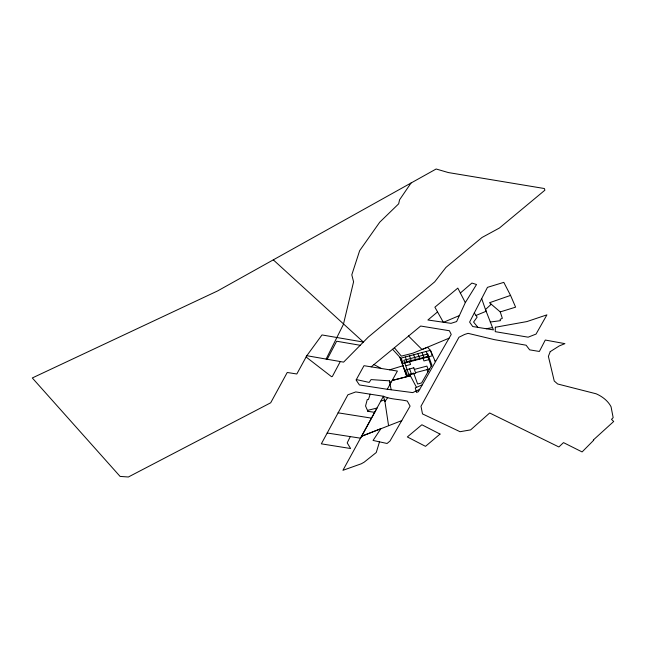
<?xml version="1.0" encoding="UTF-8"?>
<svg xmlns="http://www.w3.org/2000/svg" width="646" height="646" viewBox="0 0 646 646"><rect width="100%" height="100%" fill="white"/><g stroke="black" fill="none" stroke-linecap="round" stroke-linejoin="round"><path stroke-width="0.97" d="M379.549 441.686L376.255 452.515L364.207 462.148L361.356 463.763L342.929 470.312L383.441 396.256C391.064 399.519 399.309 399.188 407.263 401.037L410.089 406.1L389.982 441.048L387.075 443.487L373.057 440.435L380.906 428.645L361.631 436.252L401.812 420.578M370.174 394.181L368.43 399.575L367.259 399.527L365.547 406.011L367.865 411.3L374.68 412.35M460.356 293.026L471.903 283.061L476.522 284.506L465.314 302.611L456.617 321.563L451.021 323.347L427.902 319.996L437.544 311.921M350.285 436.599L347.201 442.89L350.608 448.518L321.337 443.842L347.895 394.803L355.728 391.928L383.441 396.256L384.943 401.618L387.729 397.532M510.55 295.4L489.498 302.74L500.238 311.913L515.605 307.157L510.55 295.4L503.799 282.367L487.464 287.349L469.602 322.096L472.719 326.537L493.431 329.896L485.477 309.563L491.235 304.218M340.297 361.55L332.391 376.4L331.592 376.723L306.099 357.004M367.865 411.3L367.469 410.404L377.038 408.046L360.565 438.198L327.151 432.998M306.818 355.704L296.821 373.986L287.236 372.484L270.698 402.781L128.36 476.998L120.083 476.409L32.3 377.958L217.589 290.942L436.147 169.002L448.316 172.555L544.368 188.527L544.909 190.182L499.439 228.006L481.973 237.502L445.958 267.387L434.718 281.842L368.244 337.131L343.591 362.131L306.818 355.704L321.991 334.943L363.383 342.065L273.306 259.862M387.269 389.28L397.403 371.062L363.997 365.693L356.091 380.01L359.418 384.951L387.269 389.28L412.737 392.606L419.722 389.304L435.404 361.873L430.527 350.447L427.571 347.257L412.851 353.2L401.352 356.14L394.391 347.758L420.683 326.036L449.39 330.736L451.231 334.458L435.557 361.599L435 360.936M419.722 389.304L418.35 391.702L416.557 392.421L415.265 387.915L422.306 384.79M411.042 183.012L399.551 199.832L398.671 203.821L379.727 222.208L359.644 250.688L351.804 274.825L353.572 281.826L343.414 324.365L326.117 359.071L327.215 359.257L336.647 341.225L360.202 345.287M371.159 366.871L394.391 347.758M449.083 338.181L422.032 349.502L408.401 335.912M459.104 315.692L443.382 322.346L434.887 307.181L457.82 288.108L465.314 302.611M474.285 312.971L475.997 315.458L486.083 311.299L481.666 298.573M380.793 401.126L384.685 399.906L388.561 425.609M389.667 369.827L402.975 365.741L406.875 376.666L410.355 375.762L416.525 387.39M405.728 365.749L410.573 364.465L409.37 361.098M428.887 359.628L423.946 360.936L422.783 357.666M414.369 369.415L426.901 366.096L428.064 369.359M415.531 372.669L429.622 368.947M410.355 375.762L392.162 380.478L406.875 376.666L399.995 357.375L392.59 349.276M404.509 362.341L427.733 356.398L431.213 366.153M486.285 328.725L492.389 327.619M391.476 381.713L389.595 382.052L389.376 380.833L371.062 379.59L369.181 382.408L356.334 379.565M490.233 322.039L500.448 320.666L500.174 319.334L502.338 318.316L500.238 311.913M338.028 412.818L371.515 418.132M373.929 364.578L381.326 368.495M477.919 327.377L473.575 322.063L477.144 317.129L475.997 315.458M426.247 351.44L428.185 356.875M422.064 352.538L424.002 357.973M427.046 369.625L427.886 371.975M417.889 353.645L419.827 359.079M413.706 354.751L415.644 360.185M409.532 355.857L411.47 361.284M405.349 356.955L407.287 362.39M409.621 368.914L411.559 374.341M399.995 357.375L402.975 365.741M391.169 389.724L389.376 380.833M495.329 327.256L495.24 331.664L528.129 337.18L536.043 334.079L546.912 314.86L526.894 321.579L495.329 327.256M550.206 351.658L548.389 356.374L554.236 381.003L557.659 383.99L596.161 393.794A47.408 31.355 -11 0 1 611.059 406.778L613.159 417.655L611.496 419.335L613.7 421.475L593.303 440.015L593.714 440.217L582.103 451.934L563.49 442.615L558.879 446.967L489.668 412.98L470.651 429.881L460.041 431.706L422.492 413.9L420.998 406.245L458.967 337.244L464.619 334.45L468.092 333.352L494.408 339.643L526.119 345.214L529.663 349.857L539.37 351.464L545.281 340.038L564.935 343.648L559.331 345.885L550.206 351.658M431.827 365.087L421.628 382.941L417.599 383.999L413.706 373.089L408.805 374.381L403.79 360.323L427.862 353.96L431.827 365.087M440.031 434.072L425.512 446.338L407.343 436.946L421.878 424.761L440.031 434.072M430.422 350.334L401.174 358.062L403.112 363.496L432.36 355.768L430.422 350.334M413.795 367.808L405.438 370.013L407.376 375.447L415.733 373.243L413.795 367.808"/></g></svg>
